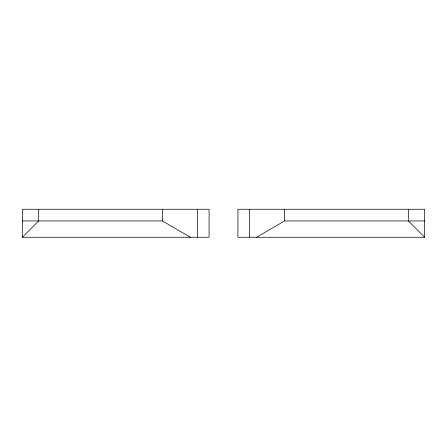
<?xml version="1.0" encoding="UTF-8"?>
<svg xmlns="http://www.w3.org/2000/svg" width="447" height="447" viewBox="0 0 447 447"><rect width="100%" height="100%" fill="white"/><g stroke="black" fill="none" stroke-linecap="round" stroke-linejoin="round"><path stroke-width="0.67" d="M22.35 237.268L209.079 237.268L209.079 209.257L22.35 209.257L22.35 237.268L38.688 220.93L38.688 209.257M424.65 220.93L284.605 220.93L256.595 237.268L256.595 237.743M22.35 220.93L162.395 220.93L190.405 237.268L190.405 237.743M424.65 237.268L237.921 237.268L237.921 209.257L424.65 209.257L424.65 237.268L408.312 220.93L408.312 209.257M284.605 209.257L284.605 220.93M249.594 209.257L249.594 237.268M197.406 209.257L197.406 237.268M162.395 209.257L162.395 220.93"/></g></svg>
